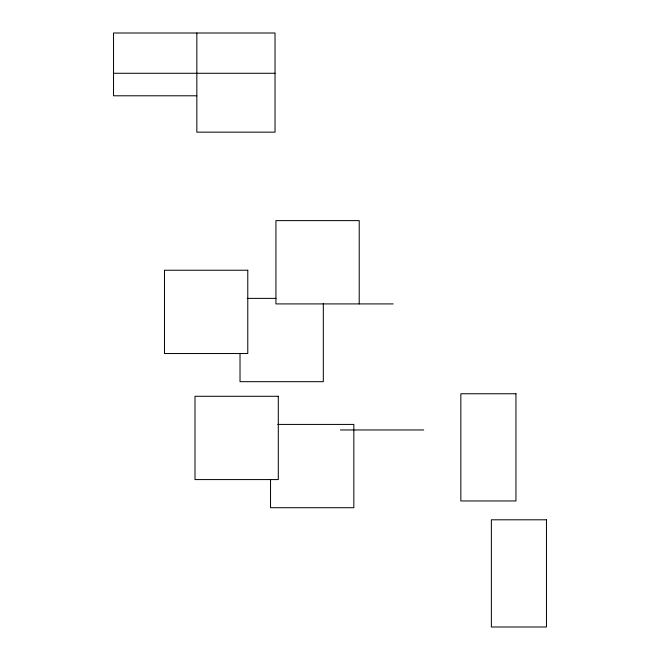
<?xml version="1.0" encoding="UTF-8"?>
<svg xmlns="http://www.w3.org/2000/svg" width="660" height="660" viewBox="0 0 660 660"><rect width="100%" height="100%" fill="white"/><g stroke="black" fill="none" stroke-linecap="round" stroke-linejoin="round"><path stroke-width="0.99" d="M113.537 73.276L275.03 73.276M196.837 95.791L113.537 95.791L113.537 33L275.03 33L275.03 132.157L196.837 132.157L196.837 33M247.22 298.378L276.012 298.378M393.187 303.913L275.929 303.913L275.929 220.621L359.221 220.621L359.221 303.913M277.736 424.421L353.834 424.421L353.834 507.721L270.534 507.721L270.534 479.96M340.403 429.957L423.704 429.957M323.317 303.526L323.317 381.678L240.017 381.678L240.017 353.909M247.78 270.237L164.48 270.237L164.48 353.537L247.78 353.537L247.78 270.237M515.947 393.756L460.845 393.756L460.845 500.957L515.947 500.957L515.947 393.756M278.297 396.28L194.997 396.28L194.997 479.581L278.297 479.581L278.297 396.28M546.463 519.799L491.362 519.799L491.362 627L546.463 627L546.463 519.799"/></g></svg>
